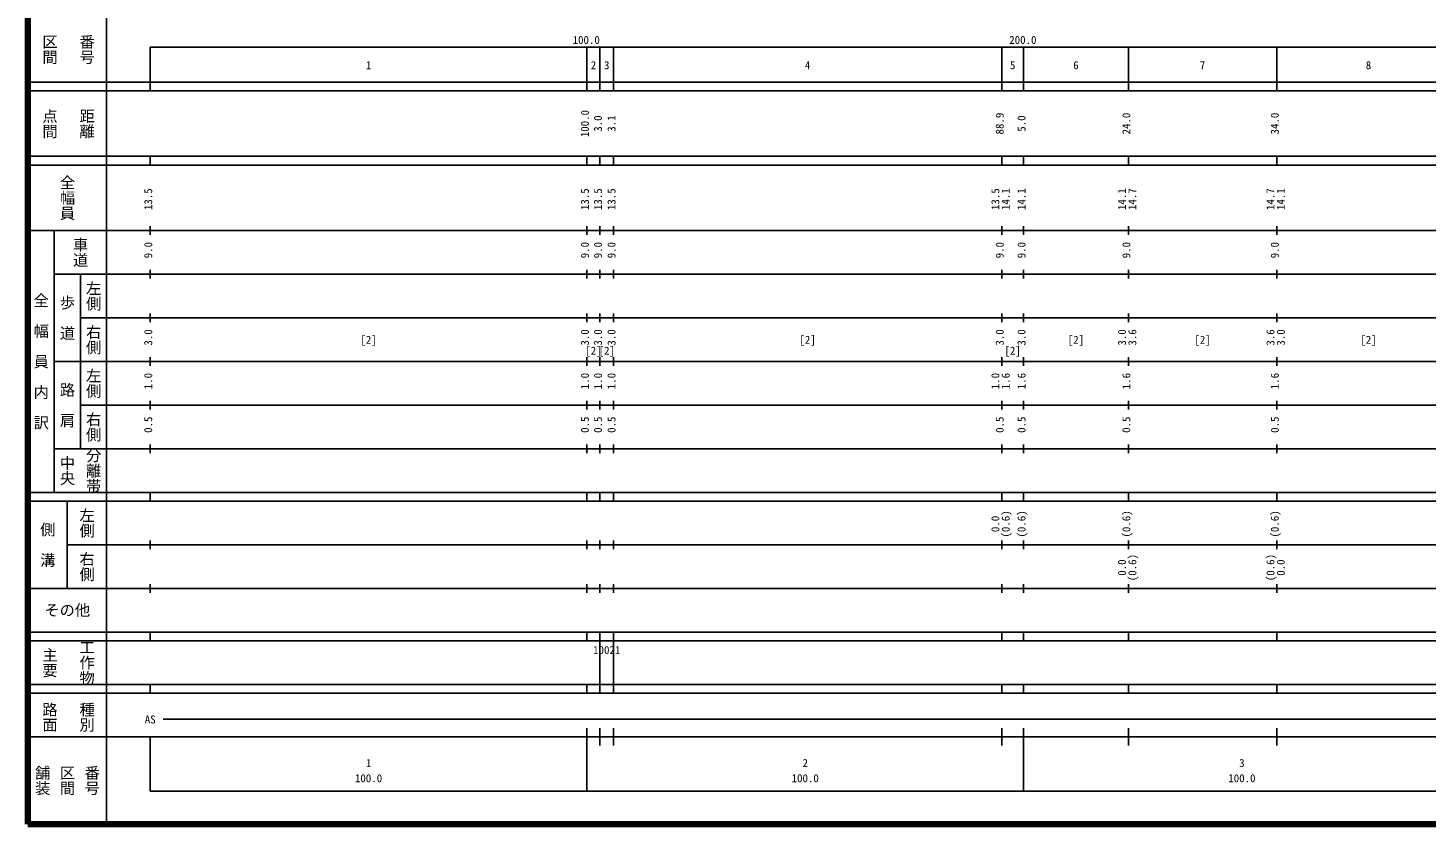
# Model space of a CAD drawing. Units: millimetres on the paper. Extents: x 40 to 680, y 20 to 380.
# Drawn here: x 40 to 360.2, y 20 to 202.4 of the extents above; entities that cross this region are included whole.
import ezdxf
from ezdxf.enums import TextEntityAlignment as Align

# ---------------------------------------------------------------- set-up
doc = ezdxf.new("R2010")
doc.units = ezdxf.units.MM
doc.layers.add('S-TTL', color=2, linetype='Continuous', lineweight=140)
doc.layers.add('S-TTL-BAND', color=7, linetype='Continuous', lineweight=25)
doc.styles.add('@ＭＳ ゴシック', font='')
doc.styles.add('ＭＳ ゴシック', font='')
doc.styles.get('@ＭＳ ゴシック').set_extended_font_data('@MS Gothic')
doc.styles.get('ＭＳ ゴシック').set_extended_font_data('MS Gothic')

msp = doc.modelspace()

# ---------------------------------------------------------------- linework, layer by layer
at = {"layer": 'S-TTL'}
for p, q in [((40, 380), (40, 20)), ((40, 20), (680, 20))]:
    msp.add_line(p, q, dxfattribs=at)
at = {"layer": 'S-TTL-BAND'}
for p, q in [((58, 370), (58, 20)), ((68, 198), (579, 198)), ((68, 198), (68, 188)), ((168, 188), (168, 198)), ((171, 188), (171, 198)), ((174.1, 188), (174.1, 198)), ((263, 188), (263, 198)), ((268, 188), (268, 198)), ((292, 188), (292, 198)), ((326, 188), (326, 198)), ((40, 190), (579, 190)), ((40, 188), (579, 188)), ((40, 173), (579, 173)), ((68, 171), (68, 173)), ((168, 171), (168, 173)), ((171, 171), (171, 173)), ((174.1, 171), (174.1, 173)), ((263, 171), (263, 173)), ((268, 171), (268, 173)), ((292, 171), (292, 173)), ((326, 171), (326, 173)), ((40, 171), (579, 171)), ((68, 155), (68, 157)), ((168, 155), (168, 157)), ((171, 155), (171, 157)), ((174.1, 155), (174.1, 157)), ((263, 155), (263, 157)), ((268, 155), (268, 157)), ((292, 155), (292, 157)), ((326, 155), (326, 157)), ((40, 156), (579, 156)), ((46, 96), (46, 156)), ((46, 146), (579, 146)), ((52, 146), (52, 106)), ((68, 145), (68, 147)), ((168, 145), (168, 147)), ((171, 145), (171, 147)), ((174.1, 145), (174.1, 147)), ((263, 145), (263, 147)), ((268, 145), (268, 147)), ((292, 145), (292, 147)), ((326, 145), (326, 147)), ((52, 136), (579, 136)), ((68, 135), (68, 137)), ((168, 135), (168, 137)), ((171, 135), (171, 137)), ((174.1, 135), (174.1, 137)), ((263, 135), (263, 137)), ((268, 135), (268, 137)), ((292, 135), (292, 137)), ((326, 135), (326, 137)), ((46, 126), (579, 126)), ((68, 125), (68, 127)), ((168, 125), (168, 127)), ((171, 125), (171, 127)), ((174.1, 125), (174.1, 127)), ((263, 125), (263, 127)), ((268, 125), (268, 127)), ((292, 125), (292, 127)), ((326, 125), (326, 127)), ((52, 116), (579, 116)), ((68, 115), (68, 117)), ((168, 115), (168, 117)), ((171, 115), (171, 117)), ((174.1, 115), (174.1, 117)), ((263, 115), (263, 117)), ((268, 115), (268, 117)), ((292, 115), (292, 117)), ((326, 115), (326, 117)), ((46, 106), (579, 106)), ((68, 105), (68, 107)), ((168, 105), (168, 107)), ((171, 105), (171, 107)), ((174.1, 105), (174.1, 107)), ((263, 105), (263, 107)), ((268, 105), (268, 107)), ((292, 105), (292, 107)), ((326, 105), (326, 107)), ((40, 96), (579, 96)), ((40, 94), (579, 94)), ((49, 94), (49, 74)), ((68, 94), (68, 96)), ((168, 94), (168, 96)), ((171, 94), (171, 96)), ((174.1, 94), (174.1, 96)), ((263, 94), (263, 96)), ((268, 94), (268, 96)), ((292, 94), (292, 96)), ((326, 94), (326, 96)), ((49, 84), (579, 84)), ((68, 83), (68, 85)), ((168, 83), (168, 85)), ((171, 83), (171, 85)), ((174.1, 83), (174.1, 85)), ((263, 83), (263, 85)), ((268, 83), (268, 85)), ((292, 83), (292, 85)), ((326, 83), (326, 85)), ((40, 74), (579, 74)), ((68, 73), (68, 75)), ((168, 73), (168, 75)), ((171, 73), (171, 75)), ((174.1, 73), (174.1, 75)), ((263, 73), (263, 75)), ((268, 73), (268, 75)), ((292, 73), (292, 75)), ((326, 73), (326, 75)), ((40, 64), (579, 64)), ((40, 62), (579, 62)), ((68, 62), (68, 64)), ((168, 62), (168, 64)), ((171, 62), (171, 64)), ((171, 52), (171, 62)), ((174.1, 62), (174.1, 64)), ((174.1, 52), (174.1, 62)), ((263, 62), (263, 64)), ((268, 62), (268, 64)), ((292, 62), (292, 64)), ((326, 62), (326, 64)), ((40, 52), (579, 52)), ((68, 50), (68, 52)), ((168, 50), (168, 52)), ((171, 50), (171, 52)), ((174.1, 50), (174.1, 52)), ((263, 50), (263, 52)), ((268, 50), (268, 52)), ((292, 50), (292, 52)), ((326, 50), (326, 52)), ((40, 50), (579, 50)), ((71, 44), (565, 44)), ((168, 27.5), (168, 42)), ((171, 38), (171, 42)), ((174.1, 38), (174.1, 42)), ((263, 38), (263, 42)), ((268, 27.5), (268, 42)), ((292, 38), (292, 42)), ((326, 38), (326, 42)), ((40, 40), (579, 40)), ((68, 40), (68, 27.5)), ((68, 27.5), (579, 27.5))]:
    msp.add_line(p, q, dxfattribs=at)

# ---------------------------------------------------------------- texts
at = {"layer": 'S-TTL-BAND', "style": '@ＭＳ ゴシック'}
for s, p in [('区間', (45, 197.5)), ('番号', (53.5, 197.5)), ('点間', (45, 180.5)), ('距離', (53.5, 180.5)), ('全幅員', (49, 163.5)), ('車道', (52, 151)), ('左側', (55, 141)), ('全\u3000幅\u3000員\u3000内\u3000訳', (43, 126)), ('歩\u3000道', (49, 136)), ('右側', (55, 131)), ('左側', (55, 121)), ('路\u3000肩', (49, 116)), ('右側', (55, 111)), ('分離帯', (55, 101)), ('中央', (49, 101)), ('左側', (53.5, 89)), ('側\u3000溝', (44.5, 84)), ('右側', (53.5, 79)), ('工作物', (53.5, 57)), ('主要', (45, 57)), ('路面', (45, 44.5)), ('種別', (53.5, 44.5)), ('舗装', (43.333, 30)), ('区間', (49, 30)), ('番号', (54.667, 30))]:
    msp.add_text(s, height=2.566, rotation=270, dxfattribs=at).set_placement(p, align=Align.MIDDLE_CENTER)
at = {"layer": 'S-TTL-BAND', "style": 'ＭＳ ゴシック'}
for s, p in [('100.0', (167.844, 198.195)), ('200.0', (267.844, 198.195)), ('1', (118, 192.405)), ('2', (169.5, 192.405)), ('3', (172.55, 192.405)), ('4', (218.55, 192.405)), ('5', (265.5, 192.405)), ('6', (280, 192.405)), ('7', (309, 192.405)), ('8', (347, 192.405)), ('[2]', (118, 129.5)), ('[2]', (218.55, 129.5)), ('[2]', (280, 129.5)), ('[2]', (309, 129.5)), ('[2]', (347, 129.5)), ('[2]', (169.5, 127)), ('[2]', (172.55, 127)), ('[2]', (265.5, 127)), ('AS', (68, 42.5)), ('1', (118, 32.523)), ('2', (218, 32.523)), ('3', (318, 32.523)), ('100.0', (118, 29.033)), ('100.0', (218, 29.033)), ('100.0', (318, 29.033))]:
    msp.add_text(s, height=1.833, dxfattribs=at).set_placement(p, align=Align.BOTTOM_CENTER)
for s, p in [('100.0', (169, 180.5)), ('88.9', (264, 180.5)), ('24.0', (293, 180.5)), ('34.0', (327, 180.5)), ('3.0', (172, 180.5)), ('3.1', (175.1, 180.5)), ('5.0', (269, 180.5)), ('13.5', (69, 163.174)), ('13.5', (169, 163.174)), ('13.5', (172, 163.174)), ('13.5', (175.1, 163.174)), ('13.5', (263, 163.174)), ('14.1', (265.37, 163.174)), ('14.1', (269, 163.174)), ('14.1', (292, 163.174)), ('14.7', (294.37, 163.174)), ('14.7', (326, 163.174)), ('14.1', (328.37, 163.174)), ('9.0', (69, 151.5)), ('9.0', (169, 151.5)), ('9.0', (172, 151.5)), ('9.0', (175.1, 151.5)), ('9.0', (264, 151.5)), ('9.0', (269, 151.5)), ('9.0', (293, 151.5)), ('9.0', (327, 151.5)), ('3.0', (69, 131.5)), ('3.0', (169, 131.5)), ('3.0', (172, 131.5)), ('3.0', (175.1, 131.5)), ('3.0', (264, 131.5)), ('3.0', (269, 131.5)), ('3.0', (292, 131.5)), ('3.6', (294.37, 131.5)), ('3.6', (326, 131.5)), ('3.0', (328.37, 131.5)), ('1.0', (69, 121.5)), ('1.0', (169, 121.5)), ('1.0', (172, 121.5)), ('1.0', (175.1, 121.5)), ('1.0', (263, 121.5)), ('1.6', (265.37, 121.5)), ('1.6', (269, 121.5)), ('1.6', (293, 121.5)), ('1.6', (327, 121.5)), ('0.5', (69, 111.5)), ('0.5', (169, 111.5)), ('0.5', (172, 111.5)), ('0.5', (175.1, 111.5)), ('0.5', (264, 111.5)), ('0.5', (269, 111.5)), ('0.5', (293, 111.5)), ('0.5', (327, 111.5)), ('0.0', (263, 88.764)), ('(0.6)', (265.37, 88.764)), ('(0.6)', (269, 88.764)), ('(0.6)', (293, 88.764)), ('(0.6)', (327, 88.764)), ('0.0', (292, 78.764)), ('(0.6)', (294.37, 78.764)), ('(0.6)', (326, 78.764)), ('0.0', (328.37, 78.764))]:
    msp.add_text(s, height=1.833, rotation=90, dxfattribs=at).set_placement(p, align=Align.BOTTOM_CENTER)
msp.add_text('その他', height=2.566, dxfattribs=at).set_placement((49, 69), align=Align.MIDDLE_CENTER)
msp.add_text('10021', height=1.833, dxfattribs=at).set_placement((169.425, 58.405), align=Align.BOTTOM_LEFT)

doc.saveas('drawing.dxf')
